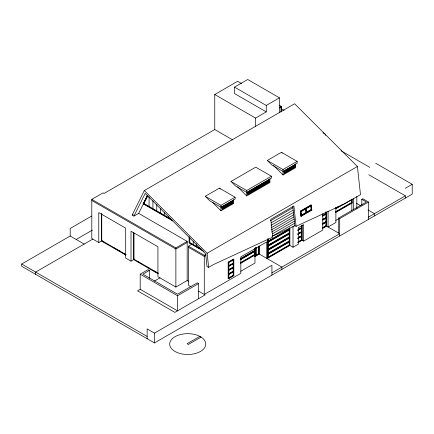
<?xml version="1.0" encoding="UTF-8"?>
<svg xmlns="http://www.w3.org/2000/svg" width="434" height="434" viewBox="0 0 434 434"><rect width="100%" height="100%" fill="white"/><g stroke="black" fill="none" stroke-linecap="round" stroke-linejoin="round"><path stroke-width="0.65" d="M138.685 213.349L133.949 216.083L132.158 215.047L144.316 190.537L294.61 103.764L357.399 166.488L360.497 194.654L344.379 203.958L296.118 226.304L294.502 225.62M133.949 216.083L145.189 193.418L205.624 253.781L207.034 266.66L208.656 267.344L213.392 264.61L272.72 237.138L270.762 219.316L293.889 205.966L296.118 226.304M172.83 220.944L143.177 203.823L147.262 195.582M147.3 195.978L138.663 213.387L187.168 241.391L187.168 280.532L175.873 287.053L157.927 276.697L157.927 246.762L131.008 231.224L131.008 261.154L133.998 259.429M147.744 195.544L143.681 203.736L147.875 195.75M101.762 213.544L101.762 240.816L98.773 242.541L91.796 238.516L91.796 199.374L103.091 192.848L104.089 193.423L214.754 129.538L214.754 94.52L237.68 81.283L241.646 83.567M234.523 87.131L266.259 105.457L266.259 111.885L234.523 93.56L234.523 87.131L247.733 79.509L279.469 97.829L279.469 112.715M266.259 105.457L279.469 97.829M214.754 94.52L255.545 118.07L266.259 111.885M280.348 107.844L280.348 106.585L280.999 106.205M91.699 216.051L70.194 228.463L70.194 236.02L21.7 264.018L21.7 266.286L154.466 342.936L412.208 194.128L412.208 184.309L375.649 163.206M279.295 107.947L281.655 106.585L281.655 111.619M76.178 239.47L92.447 230.08M143.177 203.823L143.502 203.633L172.732 220.51M132.158 215.047L133.211 214.439M92.795 239.091L35.659 272.075L35.659 274.342M102.126 240.382L101.768 240.588L126.148 254.666M205.255 196.293L219.382 188.139L235.076 197.199L235.076 199.087L220.949 207.24L209.736 200.768L205.255 196.293L220.949 205.353L235.076 197.199M230.969 181.45L255.724 167.155L271.418 176.215L271.418 178.103L246.664 192.398L235.445 185.926L230.969 181.45L246.664 190.51L271.418 176.215M267.311 160.466L281.438 152.312L297.133 161.372L297.133 163.26L283.006 171.414L271.793 164.942L267.311 160.466L283.006 169.526L297.133 161.372M221.948 206.953L232.581 200.817L232.917 201.007L232.917 203.117L222.279 209.259L221.948 209.063L221.948 206.953L222.615 207.338L227.427 204.555L227.427 205.9L227.096 205.711L222.284 208.488L222.615 208.678L222.615 207.338M247.662 192.11L268.928 179.833L269.259 180.023L269.259 182.134L247.993 194.41L247.662 194.22L247.662 192.11L248.324 192.495L253.141 189.712L253.141 191.058L247.662 194.22M284.004 171.126L294.637 164.985L294.974 165.18L294.974 167.291L284.335 173.426L284.004 173.237L284.004 171.126L284.671 171.511L289.483 168.728L289.483 170.074L289.152 169.878L284.341 172.661L284.671 172.851L294.637 167.095L294.637 165.755L294.306 165.566L294.306 166.906L289.489 169.689M232.917 201.007L222.279 207.148L222.279 209.259M269.259 180.023L247.993 192.3L247.993 194.41M294.974 165.18L284.335 171.316L284.335 173.426M253.147 189.327L253.478 189.517L258.29 186.739L258.29 188.085M258.626 187.504L263.443 184.727L263.774 184.917L263.774 183.571L258.962 186.354L258.962 187.694M294.637 165.755L289.825 168.533L289.825 169.878M134.003 233.08L134.003 259.201L134.361 258.989M232.917 203.117L232.25 202.738L227.432 205.515L227.763 205.705L227.763 204.365L232.581 201.582L232.581 202.928L222.506 208.743M258.295 185.969L258.626 186.164L258.626 188.275L257.959 187.889L253.147 190.672L253.478 190.862L253.478 189.517M264.311 184.222L268.592 181.754L269.259 182.134M253.255 190.987L268.928 181.944L268.928 179.833M212.389 202.239L220.949 210.794L233.579 203.503L233.579 199.721M237.62 186.918L246.664 195.946L269.926 182.519L269.926 178.737M273.491 165.457L283.006 174.962L295.635 167.67L295.635 163.889M91.796 199.374L175.873 247.912L187.168 241.391M187.168 242.525L175.873 249.045L91.796 200.508M189.11 236.948L189.11 242.888L189.767 242.514L201.316 249.181M190.835 286.679L188.497 285.328L188.497 246.186L191.991 244.174M140.193 274.179L177.533 295.738L177.533 310.847L140.193 289.288L140.193 274.179L148.005 269.671L149.334 270.442L149.334 278.324M149.334 270.442L142.851 274.179L177.539 294.209L197.248 282.827L198.571 283.592L198.571 298.695M140.193 289.288L137.535 290.823L174.875 312.382L205.114 294.919L198.436 291.068M154.271 281.161L159.967 277.874M208.656 267.344L207.11 253.261L357.399 166.488M188.497 246.186L204.284 255.3L206.031 254.291M206.031 255.425L204.284 256.434L188.497 247.32M270.387 220.797L292.934 207.783M271.223 222.788L293.189 210.105M270.897 225.447L293.444 212.427M271.733 227.432L293.699 214.754M300.317 211.103L310.95 204.962L311.281 205.098L311.834 210.121L301.201 216.262L300.87 216.127L300.317 211.103L300.648 211.239L311.281 205.098M300.719 211.515L302.856 210.284M308.547 206.996L309.616 206.383M305.861 208.873L301.05 211.656L301.467 215.459L306.279 212.682L305.861 208.873L305.531 208.738L305.954 212.546L306.279 212.682M271.386 229.901L293.932 216.886M271.624 232.033L294.165 219.018M301.673 215.014L305.954 212.546M311.102 209.568L306.29 212.351L306.616 212.486L311.433 209.709L311.102 209.568L310.684 205.765L311.015 205.9L306.198 208.683L306.616 212.486M300.87 216.127L301.988 215.481M303.106 214.83L305.905 213.219M307.587 212.248L308.704 211.602M309.827 210.957L310.945 210.311M272.433 233.828L294.398 221.15M272.091 236.297L294.632 223.277M228.181 262.141L233.497 259.071L233.828 259.266L233.828 275.731L228.512 278.802L228.181 278.606L228.181 262.141L228.848 262.527L228.848 265.977L228.512 265.787L233.161 263.102L233.492 263.292L233.492 259.841L228.848 262.527M233.828 259.266L228.512 262.331L228.512 278.802M289.521 227.807L289.521 229.114L267.577 241.781L268.239 242.167L289.521 229.879L289.521 233.139L267.577 245.812L268.239 246.197L289.521 233.91L289.521 237.17L268.239 249.458L267.908 249.268L289.19 236.98L289.521 237.17M267.908 241.977L289.858 229.304M240.479 258.61L254.671 250.418L255.338 250.803L240.485 259.375M240.81 258.805L255.008 250.608M228.848 265.977L233.492 263.292M177.533 295.738L198.571 283.592M228.512 266.172L228.848 266.362L233.492 263.677L233.492 267.322L228.848 270.008L228.512 269.812L233.161 267.132L233.492 267.322M240.81 259.57L255.008 251.378L254.671 251.183L254.671 254.449L255.338 254.829L255.338 248.118M289.521 233.139L289.19 232.949L267.908 245.237L268.239 245.427L268.239 242.167M267.908 246.002L289.858 233.335M240.479 262.641L254.671 254.449M298.001 229.624L301.484 227.611L301.82 227.801L297.751 230.15M322.424 215.524L325.912 213.512L326.243 213.702L322.424 215.904M240.81 262.836L255.008 254.639M335.862 207.957L338.71 206.313M229.098 269.671L233.161 267.322M240.485 263.405L255.338 254.829M335.536 208.532L342.99 204.224M297.751 230.535L301.82 228.186L301.484 227.996M322.755 216.099L326.243 214.087L325.912 213.891M228.512 270.198L228.848 270.393L233.492 267.707L233.492 271.429L228.512 274.304L228.848 274.5L233.492 271.814M335.862 208.727L351.833 199.504M281.888 269.368L281.888 267.105L258.621 253.673L255.854 255.268L256.19 255.458L256.19 247.608M254.454 256.461L255.523 255.843L255.523 247.988M256.017 255.555L258.952 253.863L258.952 245.959M254.758 256.662L259.282 254.053L259.282 246.149M267.908 250.033L289.858 237.36M267.577 249.843L268.239 250.223L289.521 237.941L289.521 241.201L268.239 253.489L267.908 253.293L289.19 241.006L289.521 241.201M335.525 211.797L351.502 202.575L352.164 202.955L352.164 199.597M298.001 233.655L301.484 231.642L301.82 231.832L297.751 234.181M322.424 219.55L325.912 217.537L326.243 217.732L322.755 219.745M298.001 233.845L300.903 232.168M323.004 219.409L325.912 217.732M335.862 211.987L351.833 202.765M232.581 271.765L228.512 274.114L228.848 274.304M335.536 212.557L352.164 202.955M297.751 234.566L301.82 232.217M322.755 220.125L326.243 218.112L325.912 217.922M361.804 205.239L361.804 199.325L362.802 198.75L368.455 202.016L368.455 219.392M267.908 254.064L289.858 241.391M267.577 253.868L268.239 254.253L289.521 241.966L289.521 245.226L266.758 258.371L266.758 241.906L240.837 256.868L240.837 273.339L204.284 294.442L204.284 255.3M298.001 237.761L301.484 235.749L301.82 235.939L297.751 238.288M322.424 223.656L325.912 221.644L326.243 221.839L322.424 224.042M233.828 275.731L233.161 275.346L228.512 278.031L228.848 278.221L228.848 274.5M298.581 237.615L301.484 235.939L301.484 232.646M323.585 223.179L325.912 221.839M240.718 271.293L254.964 263.075L255.008 247.922M228.181 278.606L233.497 275.541L233.497 271.586M297.751 238.673L301.82 236.324M322.755 224.237L326.243 222.224L325.912 222.029M322.755 213.604L322.755 230.074L303.648 241.103L303.648 224.638L298.332 227.709L298.332 244.174L293.015 247.244L289.19 245.036L267.908 257.324L268.239 257.514L268.239 254.253M267.577 239.096L267.577 257.899L267.908 258.094L289.858 245.422L289.858 227.958M338.71 233.145L338.71 218.036L366.459 202.016L361.804 199.325M298.001 241.868L301.484 239.856L303.648 241.103M322.424 227.769L325.912 225.756L339.708 233.72L271.917 272.861M297.751 242.394L301.82 240.045L301.82 225.501M322.755 227.958L326.243 225.946L326.243 211.976M335.775 220.445L338.645 218.79M297.898 242.698L302.151 240.241L302.151 225.089M322.858 228.289L326.58 226.141L326.58 212.307M338.71 218.036L339.708 218.611L368.455 202.016M147.148 338.71L147.148 328.891L154.466 333.117L271.917 265.304L271.917 275.123M405.34 188.275L412.208 184.309M368.455 217.125L405.34 195.826L405.34 198.094M199.814 336.366L187.097 343.712L188.372 344.444L201.088 337.104M272.113 236.351L294.908 225.794L292.804 206.622M311.834 210.121L311.504 209.985L310.95 204.962M279.241 105.191L281.655 106.585M280.348 106.585L280.999 106.965L280.999 111.999M281.183 108.663L284.086 110.339M322.977 132.793L325.299 134.139L325.299 135.397M341.108 150.815L369.795 167.378M368.786 174.723L405.34 195.826M294.306 166.906L294.637 167.101M356.292 203.193L360.388 205.559M367.999 209.953L374.439 213.669L374.439 215.937M289.483 168.728L289.152 168.538L289.152 169.878M214.754 129.538L232.646 139.867M263.774 183.571L263.443 183.381L263.443 184.727M253.141 191.058L252.81 190.862L247.993 193.645L248.324 193.835L248.324 192.495M289.521 229.114L289.19 228.919L267.908 241.206L268.239 241.402L268.239 238.792M289.521 233.91L289.19 233.714L289.19 236.98M255.197 255.653L255.854 256.033L255.854 247.418M144.007 203.546L170.529 218.855M233.161 267.518L233.492 267.707M202.635 250.32L189.436 242.698L189.436 236.883M189.11 242.888L203.541 251.221M233.492 271.429L233.161 271.239L228.512 273.925L228.848 274.114L228.848 270.393M187.168 280.532L188.774 281.46M134.003 259.201L158.383 273.274M102.348 241.152L104.1 242.161M113.437 247.554L114.636 248.248M115.769 248.904L117.565 249.935M118.688 250.586L119.855 251.259M121.661 252.3L122.833 252.979M123.945 253.619L125.171 254.329M137.502 261.447L138.668 262.12M140.421 263.134L141.609 263.818M147.424 267.176L149.215 268.212M152.676 270.208L154.428 271.217M155.649 271.928L157.406 272.943M125.92 255.176L101.404 241.022L101.404 213.75M158.155 273.783L133.639 259.635L133.639 232.364M131.008 261.154L125.692 258.084L125.692 228.154L98.773 212.611L98.773 242.541M70.194 236.02L84.153 244.076M21.7 264.018L147.148 336.448M281.438 152.312L282.333 153.207M219.382 188.139L220.277 189.034M144.316 190.537L207.11 253.261M300.86 212.785L301.136 215.324M300.648 211.239L301.201 216.262M356.819 196.412L356.819 208.407M353.661 198.398L353.661 209.595M351.833 199.314L351.833 210.517M351.502 199.309L351.502 202.575M339.708 218.611L339.708 235.987M335.883 207.343L335.883 222.496L328.071 227.004L328.071 211.195M325.912 211.787L325.912 225.756M301.484 225.886L301.484 232.027M301.484 236.134L301.484 239.856M293.015 226.087L293.015 247.244M289.19 229.689L289.19 232.949M289.19 237.745L289.19 241.006M289.19 241.776L289.19 245.036M284.671 171.511L284.671 172.851M283.006 169.526L283.006 174.962M268.592 181.754L268.592 180.408L268.928 180.598L264.111 183.381L264.111 184.721M268.239 246.197L268.239 249.458M268.239 250.223L268.239 253.489M267.908 238.619L267.908 258.094M258.621 246.474L258.621 253.673M257.959 186.549L257.959 187.889M255.545 118.07L255.545 126.668M254.671 248.46L254.671 250.418M246.664 190.51L246.664 195.946M233.161 259.651L233.161 271.429M233.161 271.624L233.161 275.346M232.25 201.392L232.25 202.738M228.848 266.362L228.848 270.008M227.096 204.365L227.096 205.711M220.949 205.353L220.949 210.794M196.694 243.832L196.694 246.512M193.233 241.125L193.233 244.51M189.767 237.344L189.767 242.514M175.873 247.912L175.873 287.053M168.327 216.23L168.327 217.586M164.475 212.763L164.475 215.362M160.618 208.456L160.618 213.137M156.766 204.414L156.766 210.913M154.466 333.117L154.466 342.936M152.914 200.714L152.914 208.689M149.063 196.629L149.063 206.465M200.492 336.713L198.718 335.813A18.038 10.416 0 0 0 170.123 341.824A18.038 10.416 0 0 0 191.638 354.247A18.038 10.416 0 0 0 202.049 337.739L200.492 336.713"/></g></svg>
